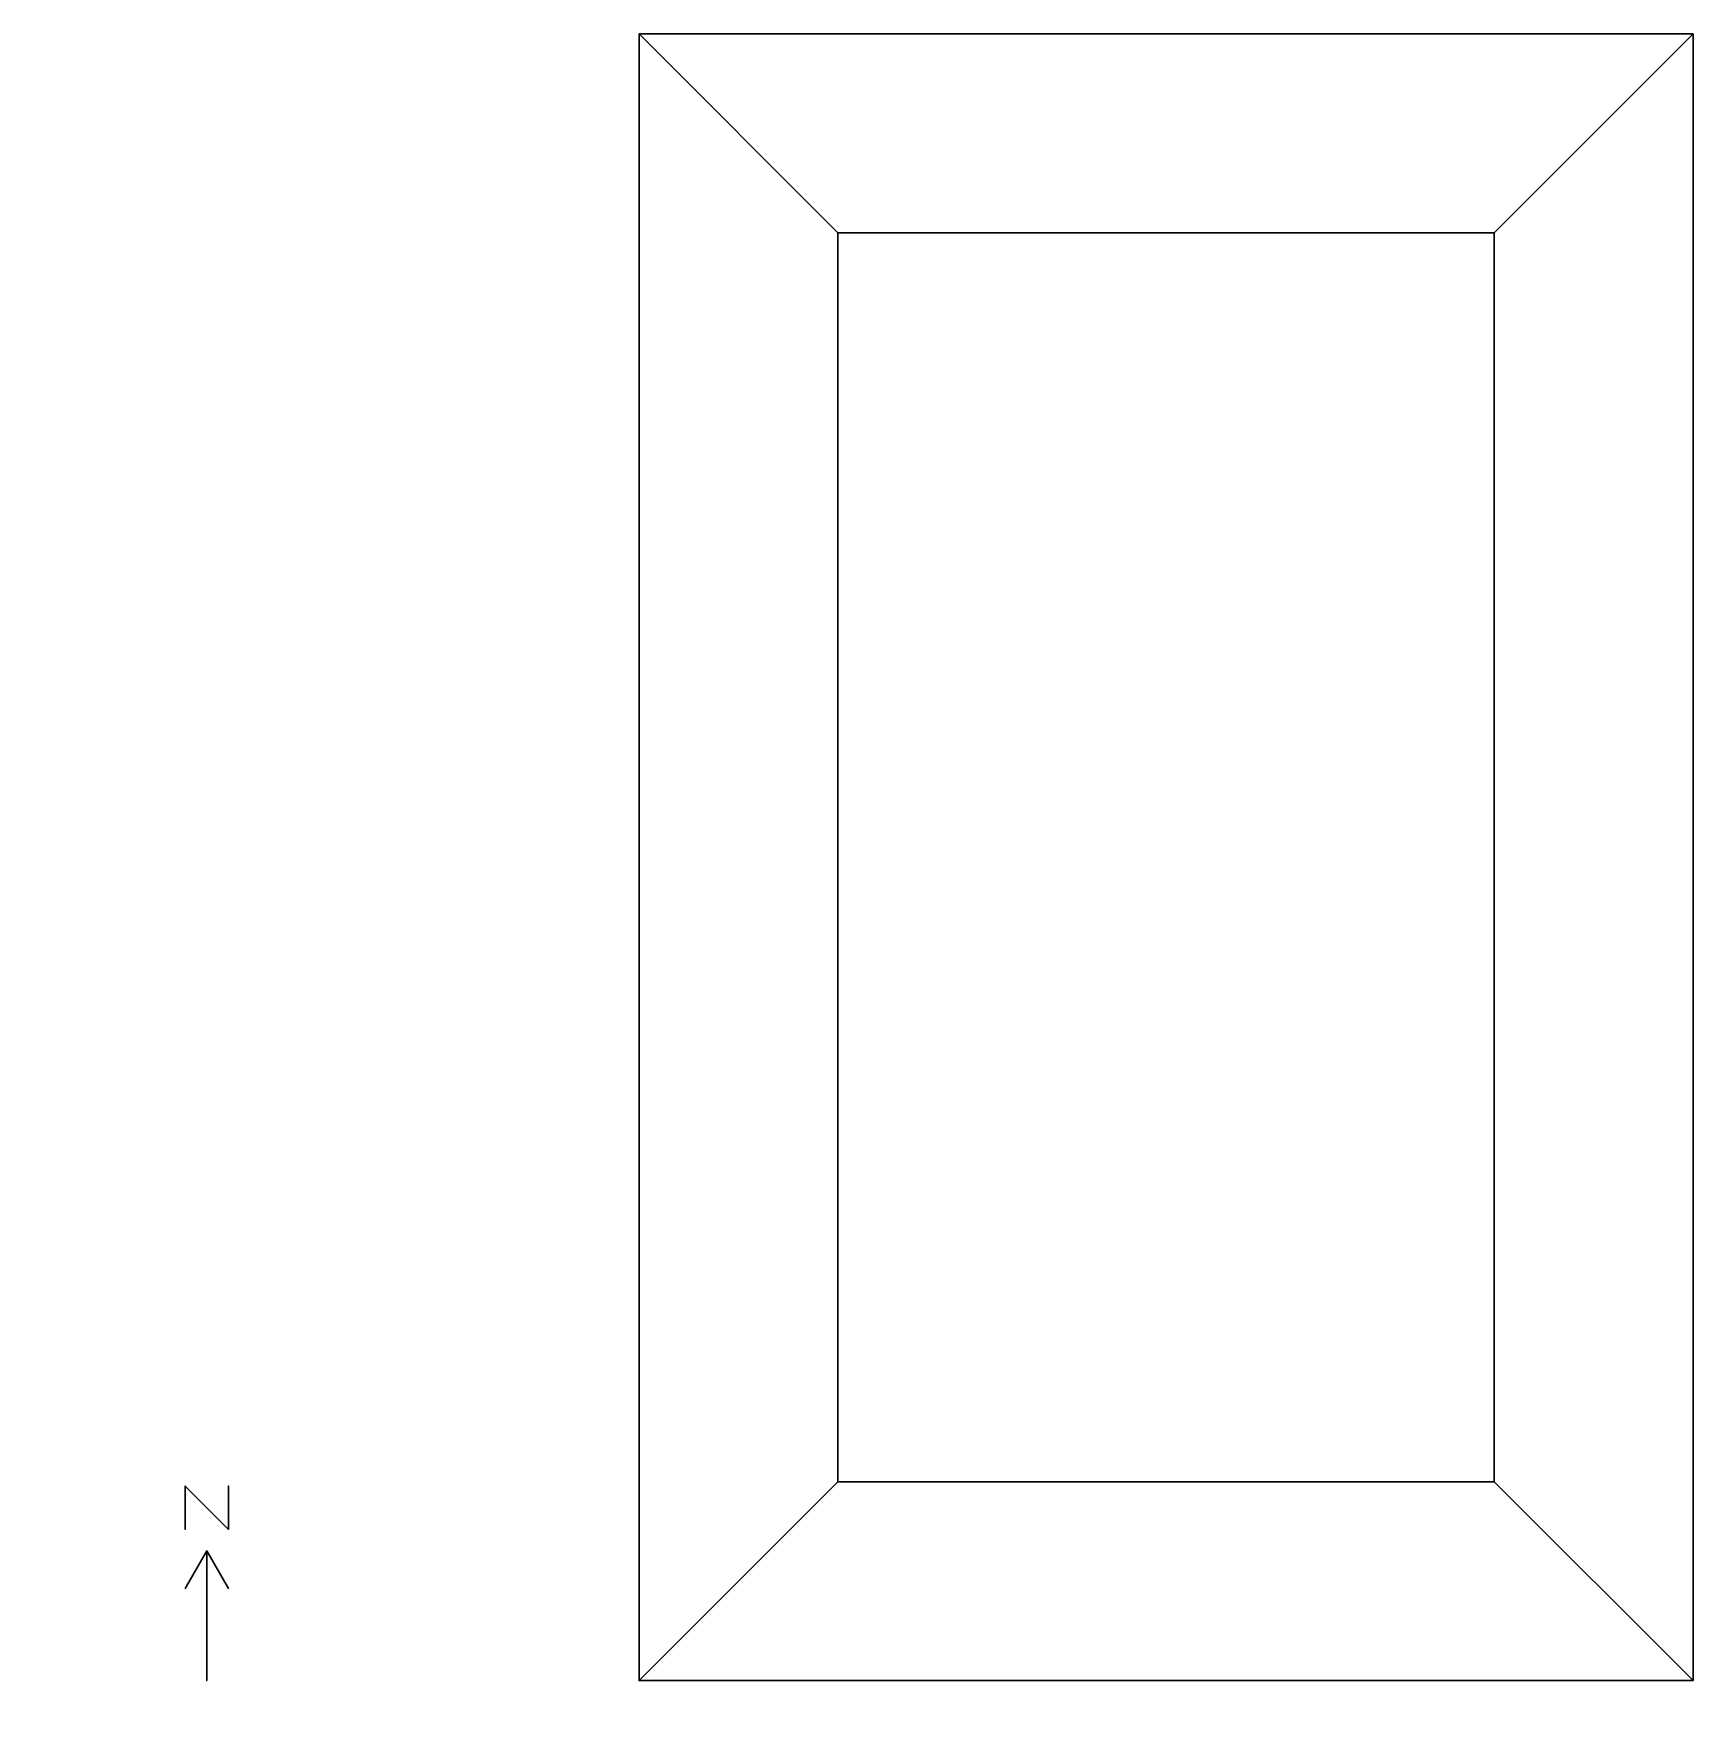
# Model space of a CAD drawing. Header units: metres. Extents: x -14 to 24.4, y -1.1 to 38.1.
import ezdxf

# ---------------------------------------------------------------- set-up
doc = ezdxf.new("R2010")
doc.units = ezdxf.units.M

msp = doc.modelspace()

# ---------------------------------------------------------------- linework, layer by layer
at = {"layer": '1', "color": 3}
for points in [[(-10.5, 4.5, 0.1), (-10.5, 4.5), (-10.5, 3.5), (-10.5, 3.5, 0.1)], [(-10.5, 4.5, 0.1), (-10.5, 4.5), (-9.5, 3.5), (-9.5, 3.5, 0.1)], [(-9.5, 4.5, 0.1), (-9.5, 4.5), (-9.5, 3.5), (-9.5, 3.5, 0.1)], [(-10, 3, 0.1), (-10, 3), (-10.5, 2.13398), (-10.5, 2.13398, 0.1)], [(-10, 3, 0.1), (-10, 3), (-10, 0), (-10, 0, 0.1)], [(-10, 3, 0.1), (-10, 3), (-9.5, 2.13398), (-9.5, 2.13398, 0.1)]]:
    msp.add_3dface(points, dxfattribs=at)
at = {"layer": 'CORE-1', "color": 43}
for points in [[(4.6, 33.5, 3), (4.6, 33.5), (4.6, 4.6), (4.6, 4.6, 3000)], [(19.78399, 33.5, 3), (19.78399, 33.5), (4.6, 33.5), (4.6, 33.5, 3)], [(19.78399, 33.5, 3), (19.78399, 33.5), (4.6, 33.5), (4.6, 33.5, 3)], [(4.6, 33.5, 3), (4.6, 33.5), (4.6, 4.6), (4.6, 4.6, 3)], [(19.78399, 4.6, 3), (19.78399, 4.6), (19.78399, 33.5), (19.78399, 33.5, 3)], [(19.78399, 4.6, 3), (19.78399, 4.6), (19.78399, 33.5), (19.78399, 33.5, 3)], [(4.6, 4.6, 3), (4.6, 4.6), (19.78399, 4.6), (19.78399, 4.6, 3)], [(4.6, 4.6, 3), (4.6, 4.6), (19.78399, 4.6), (19.78399, 4.6, 3)]]:
    msp.add_3dface(points, dxfattribs=at)
at = {"layer": 'CORE-1', "color": 8}
msp.add_3dface([(19.78399, 33.5), (19.78399, 4.6), (4.6, 4.6), (4.6, 33.5)], dxfattribs=at)
at = {"layer": 'CORE-1', "color": 15}
msp.add_3dface([(4.6, 33.5, 3), (4.6, 4.6, 3), (19.78399, 4.6, 3), (19.78399, 33.5, 3)], dxfattribs=at)
at = {"layer": 'CORE-2', "color": 43}
for points in [[(4.6, 33.5, 6), (4.6, 33.5, 3), (4.6, 4.6, 3), (4.6, 4.6, 6)], [(19.78399, 33.5, 6), (19.78399, 33.5, 3), (4.6, 33.5, 3), (4.6, 33.5, 6)], [(19.78399, 33.5, 6), (19.78399, 33.5, 3), (4.6, 33.5, 3), (4.6, 33.5, 6)], [(4.6, 33.5, 6), (4.6, 33.5, 3), (4.6, 4.6, 3), (4.6, 4.6, 6)], [(19.78399, 4.6, 6), (19.78399, 4.6, 3), (19.78399, 33.5, 3), (19.78399, 33.5, 6)], [(19.78399, 4.6, 6), (19.78399, 4.6, 3), (19.78399, 33.5, 3), (19.78399, 33.5, 6)], [(4.6, 4.6, 6), (4.6, 4.6, 3), (19.78399, 4.6, 3), (19.78399, 4.6, 6)], [(4.6, 4.6, 6), (4.6, 4.6, 3), (19.78399, 4.6, 3), (19.78399, 4.6, 6)]]:
    msp.add_3dface(points, dxfattribs=at)
at = {"layer": 'CORE-2', "color": 8}
msp.add_3dface([(19.78399, 33.5, 3), (19.78399, 4.6, 3), (4.6, 4.6, 3), (4.6, 33.5, 3)], dxfattribs=at)
at = {"layer": 'CORE-2', "color": 15}
msp.add_3dface([(4.6, 33.5, 6), (4.6, 4.6, 6), (19.78399, 4.6, 6), (19.78399, 33.5, 6)], dxfattribs=at)
at = {"layer": 'CORE-3', "color": 43}
for points in [[(4.6, 33.5, 9), (4.6, 33.5, 6), (4.6, 4.6, 6), (4.6, 4.6, 9)], [(19.78399, 33.5, 9), (19.78399, 33.5, 6), (4.6, 33.5, 6), (4.6, 33.5, 9)], [(19.78399, 33.5, 9), (19.78399, 33.5, 6), (4.6, 33.5, 6), (4.6, 33.5, 9)], [(4.6, 33.5, 9), (4.6, 33.5, 6), (4.6, 4.6, 6), (4.6, 4.6, 9)], [(19.78399, 4.6, 9), (19.78399, 4.6, 6), (19.78399, 33.5, 6), (19.78399, 33.5, 9)], [(19.78399, 4.6, 9), (19.78399, 4.6, 6), (19.78399, 33.5, 6), (19.78399, 33.5, 9)], [(4.6, 4.6, 9), (4.6, 4.6, 6), (19.78399, 4.6, 6), (19.78399, 4.6, 9)], [(4.6, 4.6, 9), (4.6, 4.6, 6), (19.78399, 4.6, 6), (19.78399, 4.6, 9)]]:
    msp.add_3dface(points, dxfattribs=at)
at = {"layer": 'CORE-3', "color": 8}
msp.add_3dface([(19.78399, 33.5, 6), (19.78399, 4.6, 6), (4.6, 4.6, 6), (4.6, 33.5, 6)], dxfattribs=at)
at = {"layer": 'CORE-3', "color": 15}
msp.add_3dface([(4.6, 33.5, 9), (4.6, 4.6, 9), (19.78399, 4.6, 9), (19.78399, 33.5, 9)], dxfattribs=at)
at = {"layer": 'PERIM-1-EAST', "color": 43}
for points in [[(24.384, 38.1, 3), (24.384, 38.1), (19.78399, 33.5), (19.78399, 33.5, 3)], [(24.384, 38.1, 3), (24.384, 38.1), (19.78399, 33.5), (19.78399, 33.5, 3)], [(24.384, 0, 3), (24.384, 0), (24.384, 38.1), (24.384, 38.1, 3)], [(19.78399, 33.5, 3), (19.78399, 33.5), (19.78399, 4.6), (19.78399, 4.6, 3)], [(19.78399, 33.5, 3), (19.78399, 33.5), (19.78399, 4.6), (19.78399, 4.6, 3)], [(19.78399, 4.6, 3), (19.78399, 4.6), (24.384, 0), (24.384, 0, 3)], [(19.78399, 4.6, 3), (19.78399, 4.6), (24.384, 0), (24.384, 0, 3)]]:
    msp.add_3dface(points, dxfattribs=at)
at = {"layer": 'PERIM-1-EAST', "color": 8}
msp.add_3dface([(19.78399, 33.5), (24.384, 38.1), (24.384, 0), (19.78399, 4.6)], dxfattribs=at)
at = {"layer": 'PERIM-1-EAST', "color": 15}
msp.add_3dface([(19.78399, 4.6, 3), (24.384, 0, 3), (24.384, 38.1, 3), (19.78399, 33.5, 3)], dxfattribs=at)
at = {"layer": 'PERIM-1-EAST', "color": 143}
msp.add_3dface([(24.384, 0, 2.1), (24.384, 0, 0.9), (24.384, 38.1, 0.9), (24.384, 38.1, 2.1)], dxfattribs=at)
at = {"layer": 'PERIM-1-NORTH', "color": 43}
for points in [[(24.384, 38.1, 3), (24.384, 38.1), (0, 38.1), (0, 38.1, 3)], [(0, 38.1, 3), (0, 38.1), (4.6, 33.5), (4.6, 33.5, 3)], [(0, 38.1, 3), (0, 38.1), (4.6, 33.5), (4.6, 33.5, 3)], [(19.78399, 33.5, 3), (19.78399, 33.5), (24.384, 38.1), (24.384, 38.1, 3)], [(19.78399, 33.5, 3), (19.78399, 33.5), (24.384, 38.1), (24.384, 38.1, 3)], [(4.6, 33.5, 3), (4.6, 33.5), (19.78399, 33.5), (19.78399, 33.5, 3)], [(4.6, 33.5, 3), (4.6, 33.5), (19.78399, 33.5), (19.78399, 33.5, 3)]]:
    msp.add_3dface(points, dxfattribs=at)
at = {"layer": 'PERIM-1-NORTH', "color": 143}
msp.add_3dface([(24.384, 38.1, 2.1), (24.384, 38.1, 0.9), (0, 38.1, 0.9), (0, 38.1, 2.1)], dxfattribs=at)
at = {"layer": 'PERIM-1-NORTH', "color": 8}
msp.add_3dface([(4.6, 33.5), (0, 38.1), (24.384, 38.1), (19.78399, 33.5)], dxfattribs=at)
at = {"layer": 'PERIM-1-NORTH', "color": 15}
msp.add_3dface([(19.78399, 33.5, 3), (24.384, 38.1, 3), (0, 38.1, 3), (4.6, 33.5, 3)], dxfattribs=at)
at = {"layer": 'PERIM-1-SOUTH', "color": 43}
for points in [[(4.6, 4.6, 3), (4.6, 4.6), (0, 0), (0, 0, 3)], [(4.6, 4.6, 3), (4.6, 4.6), (0, 0), (0, 0, 3)], [(19.78399, 4.6, 3), (19.78399, 4.6), (4.6, 4.6), (4.6, 4.6, 3)], [(19.78399, 4.6, 3), (19.78399, 4.6), (4.6, 4.6), (4.6, 4.6, 3)], [(24.384, 0, 3), (24.384, 0), (19.78399, 4.6), (19.78399, 4.6, 3)], [(24.384, 0, 3), (24.384, 0), (19.78399, 4.6), (19.78399, 4.6, 3)], [(0, 0, 3), (0, 0), (24.384, 0), (24.384, 0, 3)]]:
    msp.add_3dface(points, dxfattribs=at)
at = {"layer": 'PERIM-1-SOUTH', "color": 8}
msp.add_3dface([(19.78399, 4.6), (24.384, 0), (0, 0), (4.6, 4.6)], dxfattribs=at)
at = {"layer": 'PERIM-1-SOUTH', "color": 15}
msp.add_3dface([(4.6, 4.6, 3), (0, 0, 3), (24.384, 0, 3), (19.78399, 4.6, 3)], dxfattribs=at)
at = {"layer": 'PERIM-1-SOUTH', "color": 143}
msp.add_3dface([(0, 0, 2.1), (0, 0, 0.9), (24.384, 0, 0.9), (24.384, 0, 2.1)], dxfattribs=at)
at = {"layer": 'PERIM-1-WEST', "color": 43}
for points in [[(0, 38.1, 3), (0, 38.1), (0, 0), (0, 0, 3)], [(4.6, 33.5, 3), (4.6, 33.5), (0, 38.1), (0, 38.1, 3)], [(4.6, 33.5, 3), (4.6, 33.5), (0, 38.1), (0, 38.1, 3)], [(4.6, 4.6, 3), (4.6, 4.6), (4.6, 33.5), (4.6, 33.5, 3)], [(4.6, 4.6, 3000), (4.6, 4.6), (4.6, 33.5), (4.6, 33.5, 3)], [(0, 0, 3), (0, 0), (4.6, 4.6), (4.6, 4.6, 3)], [(0, 0, 3), (0, 0), (4.6, 4.6), (4.6, 4.6, 3)]]:
    msp.add_3dface(points, dxfattribs=at)
at = {"layer": 'PERIM-1-WEST', "color": 143}
msp.add_3dface([(0, 38.1, 2.1), (0, 38.1, 0.9), (0, 0, 0.9), (0, 0, 2.1)], dxfattribs=at)
at = {"layer": 'PERIM-1-WEST', "color": 8}
msp.add_3dface([(4.6, 4.6), (0, 0), (0, 38.1), (4.6, 33.5)], dxfattribs=at)
at = {"layer": 'PERIM-1-WEST', "color": 15}
msp.add_3dface([(4.6, 33.5, 3), (0, 38.1, 3), (0, 0, 3), (4.6, 4.6, 3)], dxfattribs=at)
at = {"layer": 'PERIM-2-EAST', "color": 43}
for points in [[(24.384, 38.1, 6), (24.384, 38.1, 3), (19.78399, 33.5, 3), (19.78399, 33.5, 6)], [(24.384, 38.1, 6), (24.384, 38.1, 3), (19.78399, 33.5, 3), (19.78399, 33.5, 6)], [(24.384, 0, 6), (24.384, 0, 3), (24.384, 38.1, 3), (24.384, 38.1, 6)], [(19.78399, 33.5, 6), (19.78399, 33.5, 3), (19.78399, 4.6, 3), (19.78399, 4.6, 6)], [(19.78399, 33.5, 6), (19.78399, 33.5, 3), (19.78399, 4.6, 3), (19.78399, 4.6, 6)], [(19.78399, 4.6, 6), (19.78399, 4.6, 3), (24.384, 0, 3), (24.384, 0, 6)], [(19.78399, 4.6, 6), (19.78399, 4.6, 3), (24.384, 0, 3), (24.384, 0, 6)]]:
    msp.add_3dface(points, dxfattribs=at)
at = {"layer": 'PERIM-2-EAST', "color": 8}
msp.add_3dface([(19.78399, 33.5, 3), (24.384, 38.1, 3), (24.384, 0, 3), (19.78399, 4.6, 3)], dxfattribs=at)
at = {"layer": 'PERIM-2-EAST', "color": 15}
msp.add_3dface([(19.78399, 4.6, 6), (24.384, 0, 6), (24.384, 38.1, 6), (19.78399, 33.5, 6)], dxfattribs=at)
at = {"layer": 'PERIM-2-EAST', "color": 143}
msp.add_3dface([(24.384, 0, 5.1), (24.384, 0, 3.9), (24.384, 38.1, 3.9), (24.384, 38.1, 5.1)], dxfattribs=at)
at = {"layer": 'PERIM-2-NORTH', "color": 43}
for points in [[(24.384, 38.1, 6), (24.384, 38.1, 3), (0, 38.1, 3), (0, 38.1, 6)], [(0, 38.1, 6), (0, 38.1, 3), (4.6, 33.5, 3), (4.6, 33.5, 6)], [(0, 38.1, 6), (0, 38.1, 3), (4.6, 33.5, 3), (4.6, 33.5, 6)], [(19.78399, 33.5, 6), (19.78399, 33.5, 3), (24.384, 38.1, 3), (24.384, 38.1, 6)], [(19.78399, 33.5, 6), (19.78399, 33.5, 3), (24.384, 38.1, 3), (24.384, 38.1, 6)], [(4.6, 33.5, 6), (4.6, 33.5, 3), (19.78399, 33.5, 3), (19.78399, 33.5, 6)], [(4.6, 33.5, 6), (4.6, 33.5, 3), (19.78399, 33.5, 3), (19.78399, 33.5, 6)]]:
    msp.add_3dface(points, dxfattribs=at)
at = {"layer": 'PERIM-2-NORTH', "color": 143}
msp.add_3dface([(24.384, 38.1, 5.1), (24.384, 38.1, 3.9), (0, 38.1, 3.9), (0, 38.1, 5.1)], dxfattribs=at)
at = {"layer": 'PERIM-2-NORTH', "color": 8}
msp.add_3dface([(4.6, 33.5, 3), (0, 38.1, 3), (24.384, 38.1, 3), (19.78399, 33.5, 3)], dxfattribs=at)
at = {"layer": 'PERIM-2-NORTH', "color": 15}
msp.add_3dface([(19.78399, 33.5, 6), (24.384, 38.1, 6), (0, 38.1, 6), (4.6, 33.5, 6)], dxfattribs=at)
at = {"layer": 'PERIM-2-SOUTH', "color": 43}
for points in [[(4.6, 4.6, 6), (4.6, 4.6, 3), (0, 0, 3), (0, 0, 6)], [(4.6, 4.6, 6), (4.6, 4.6, 3), (0, 0, 3), (0, 0, 6)], [(19.78399, 4.6, 6), (19.78399, 4.6, 3), (4.6, 4.6, 3), (4.6, 4.6, 6)], [(19.78399, 4.6, 6), (19.78399, 4.6, 3), (4.6, 4.6, 3), (4.6, 4.6, 6)], [(24.384, 0, 6), (24.384, 0, 3), (19.78399, 4.6, 3), (19.78399, 4.6, 6)], [(24.384, 0, 6), (24.384, 0, 3), (19.78399, 4.6, 3), (19.78399, 4.6, 6)], [(0, 0, 6), (0, 0, 3), (24.384, 0, 3), (24.384, 0, 6)]]:
    msp.add_3dface(points, dxfattribs=at)
at = {"layer": 'PERIM-2-SOUTH', "color": 8}
msp.add_3dface([(19.78399, 4.6, 3), (24.384, 0, 3), (0, 0, 3), (4.6, 4.6, 3)], dxfattribs=at)
at = {"layer": 'PERIM-2-SOUTH', "color": 15}
msp.add_3dface([(4.6, 4.6, 6), (0, 0, 6), (24.384, 0, 6), (19.78399, 4.6, 6)], dxfattribs=at)
at = {"layer": 'PERIM-2-SOUTH', "color": 143}
msp.add_3dface([(0, 0, 5.1), (0, 0, 3.9), (24.384, 0, 3.9), (24.384, 0, 5.1)], dxfattribs=at)
at = {"layer": 'PERIM-2-WEST', "color": 43}
for points in [[(0, 38.1, 6), (0, 38.1, 3), (0, 0, 3), (0, 0, 6)], [(4.6, 33.5, 6), (4.6, 33.5, 3), (0, 38.1, 3), (0, 38.1, 6)], [(4.6, 33.5, 6), (4.6, 33.5, 3), (0, 38.1, 3), (0, 38.1, 6)], [(4.6, 4.6, 6), (4.6, 4.6, 3), (4.6, 33.5, 3), (4.6, 33.5, 6)], [(4.6, 4.6, 6), (4.6, 4.6, 3), (4.6, 33.5, 3), (4.6, 33.5, 6)], [(0, 0, 6), (0, 0, 3), (4.6, 4.6, 3), (4.6, 4.6, 6)], [(0, 0, 6), (0, 0, 3), (4.6, 4.6, 3), (4.6, 4.6, 6)]]:
    msp.add_3dface(points, dxfattribs=at)
at = {"layer": 'PERIM-2-WEST', "color": 143}
msp.add_3dface([(0, 38.1, 5.1), (0, 38.1, 3.9), (0, 0, 3.9), (0, 0, 5.1)], dxfattribs=at)
at = {"layer": 'PERIM-2-WEST', "color": 8}
msp.add_3dface([(4.6, 4.6, 3), (0, 0, 3), (0, 38.1, 3), (4.6, 33.5, 3)], dxfattribs=at)
at = {"layer": 'PERIM-2-WEST', "color": 15}
msp.add_3dface([(4.6, 33.5, 6), (0, 38.1, 6), (0, 0, 6), (4.6, 4.6, 6)], dxfattribs=at)
at = {"layer": 'PERIM-3-EAST', "color": 43}
for points in [[(24.384, 38.1, 9), (24.384, 38.1, 6), (19.78399, 33.5, 6), (19.78399, 33.5, 9)], [(24.384, 38.1, 9), (24.384, 38.1, 6), (19.78399, 33.5, 6), (19.78399, 33.5, 9)], [(24.384, 0, 9), (24.384, 0, 6), (24.384, 38.1, 6), (24.384, 38.1, 9)], [(19.78399, 33.5, 9), (19.78399, 33.5, 6), (19.78399, 4.6, 6), (19.78399, 4.6, 9)], [(19.78399, 33.5, 9), (19.78399, 33.5, 6), (19.78399, 4.6, 6), (19.78399, 4.6, 9)], [(19.78399, 4.6, 9), (19.78399, 4.6, 6), (24.384, 0, 6), (24.384, 0, 9)], [(19.78399, 4.6, 9), (19.78399, 4.6, 6), (24.384, 0, 6), (24.384, 0, 9)]]:
    msp.add_3dface(points, dxfattribs=at)
at = {"layer": 'PERIM-3-EAST', "color": 8}
msp.add_3dface([(19.78399, 33.5, 6), (24.384, 38.1, 6), (24.384, 0, 6), (19.78399, 4.6, 6)], dxfattribs=at)
at = {"layer": 'PERIM-3-EAST', "color": 15}
msp.add_3dface([(19.78399, 4.6, 9), (24.384, 0, 9), (24.384, 38.1, 9), (19.78399, 33.5, 9)], dxfattribs=at)
at = {"layer": 'PERIM-3-EAST', "color": 143}
msp.add_3dface([(24.384, 0, 8.1), (24.384, 0, 6.9), (24.384, 38.1, 6.9), (24.384, 38.1, 8.1)], dxfattribs=at)
at = {"layer": 'PERIM-3-NORTH', "color": 43}
for points in [[(24.384, 38.1, 9), (24.384, 38.1, 6), (0, 38.1, 6), (0, 38.1, 9)], [(0, 38.1, 9), (0, 38.1, 6), (4.6, 33.5, 6), (4.6, 33.5, 9)], [(0, 38.1, 9), (0, 38.1, 6), (4.6, 33.5, 6), (4.6, 33.5, 9)], [(19.78399, 33.5, 9), (19.78399, 33.5, 6), (24.384, 38.1, 6), (24.384, 38.1, 9)], [(19.78399, 33.5, 9), (19.78399, 33.5, 6), (24.384, 38.1, 6), (24.384, 38.1, 9)], [(4.6, 33.5, 9), (4.6, 33.5, 6), (19.78399, 33.5, 6), (19.78399, 33.5, 9)], [(4.6, 33.5, 9), (4.6, 33.5, 6), (19.78399, 33.5, 6), (19.78399, 33.5, 9)]]:
    msp.add_3dface(points, dxfattribs=at)
at = {"layer": 'PERIM-3-NORTH', "color": 143}
msp.add_3dface([(24.384, 38.1, 8.1), (24.384, 38.1, 6.9), (0, 38.1, 6.9), (0, 38.1, 8.1)], dxfattribs=at)
at = {"layer": 'PERIM-3-NORTH', "color": 8}
msp.add_3dface([(4.6, 33.5, 6), (0, 38.1, 6), (24.384, 38.1, 6), (19.78399, 33.5, 6)], dxfattribs=at)
at = {"layer": 'PERIM-3-NORTH', "color": 15}
msp.add_3dface([(19.78399, 33.5, 9), (24.384, 38.1, 9), (0, 38.1, 9), (4.6, 33.5, 9)], dxfattribs=at)
at = {"layer": 'PERIM-3-SOUTH', "color": 43}
for points in [[(4.6, 4.6, 9), (4.6, 4.6, 6), (0, 0, 6), (0, 0, 9)], [(4.6, 4.6, 9), (4.6, 4.6, 6), (0, 0, 6), (0, 0, 9)], [(19.78399, 4.6, 9), (19.78399, 4.6, 6), (4.6, 4.6, 6), (4.6, 4.6, 9)], [(19.78399, 4.6, 9), (19.78399, 4.6, 6), (4.6, 4.6, 6), (4.6, 4.6, 9)], [(24.384, 0, 9), (24.384, 0, 6), (19.78399, 4.6, 6), (19.78399, 4.6, 9)], [(24.384, 0, 9), (24.384, 0, 6), (19.78399, 4.6, 6), (19.78399, 4.6, 9)], [(0, 0, 9), (0, 0, 6), (24.384, 0, 6), (24.384, 0, 9)]]:
    msp.add_3dface(points, dxfattribs=at)
at = {"layer": 'PERIM-3-SOUTH', "color": 8}
msp.add_3dface([(19.78399, 4.6, 6), (24.384, 0, 6), (0, 0, 6), (4.6, 4.6, 6)], dxfattribs=at)
at = {"layer": 'PERIM-3-SOUTH', "color": 15}
msp.add_3dface([(4.6, 4.6, 9), (0, 0, 9), (24.384, 0, 9), (19.78399, 4.6, 9)], dxfattribs=at)
at = {"layer": 'PERIM-3-SOUTH', "color": 143}
msp.add_3dface([(0, 0, 8.1), (0, 0, 6.9), (24.384, 0, 6.9), (24.384, 0, 8.1)], dxfattribs=at)
at = {"layer": 'PERIM-3-WEST', "color": 43}
for points in [[(0, 38.1, 9), (0, 38.1, 6), (0, 0, 6), (0, 0, 9)], [(4.6, 33.5, 9), (4.6, 33.5, 6), (0, 38.1, 6), (0, 38.1, 9)], [(4.6, 33.5, 9), (4.6, 33.5, 6), (0, 38.1, 6), (0, 38.1, 9)], [(4.6, 4.6, 9), (4.6, 4.6, 6), (4.6, 33.5, 6), (4.6, 33.5, 9)], [(4.6, 4.6, 9), (4.6, 4.6, 6), (4.6, 33.5, 6), (4.6, 33.5, 9)], [(0, 0, 9), (0, 0, 6), (4.6, 4.6, 6), (4.6, 4.6, 9)], [(0, 0, 9), (0, 0, 6), (4.6, 4.6, 6), (4.6, 4.6, 9)]]:
    msp.add_3dface(points, dxfattribs=at)
at = {"layer": 'PERIM-3-WEST', "color": 143}
msp.add_3dface([(0, 38.1, 8.1), (0, 38.1, 6.9), (0, 0, 6.9), (0, 0, 8.1)], dxfattribs=at)
at = {"layer": 'PERIM-3-WEST', "color": 8}
msp.add_3dface([(4.6, 4.6, 6), (0, 0, 6), (0, 38.1, 6), (4.6, 33.5, 6)], dxfattribs=at)
at = {"layer": 'PERIM-3-WEST', "color": 15}
msp.add_3dface([(4.6, 33.5, 9), (0, 38.1, 9), (0, 0, 9), (4.6, 4.6, 9)], dxfattribs=at)

doc.saveas('drawing.dxf')
